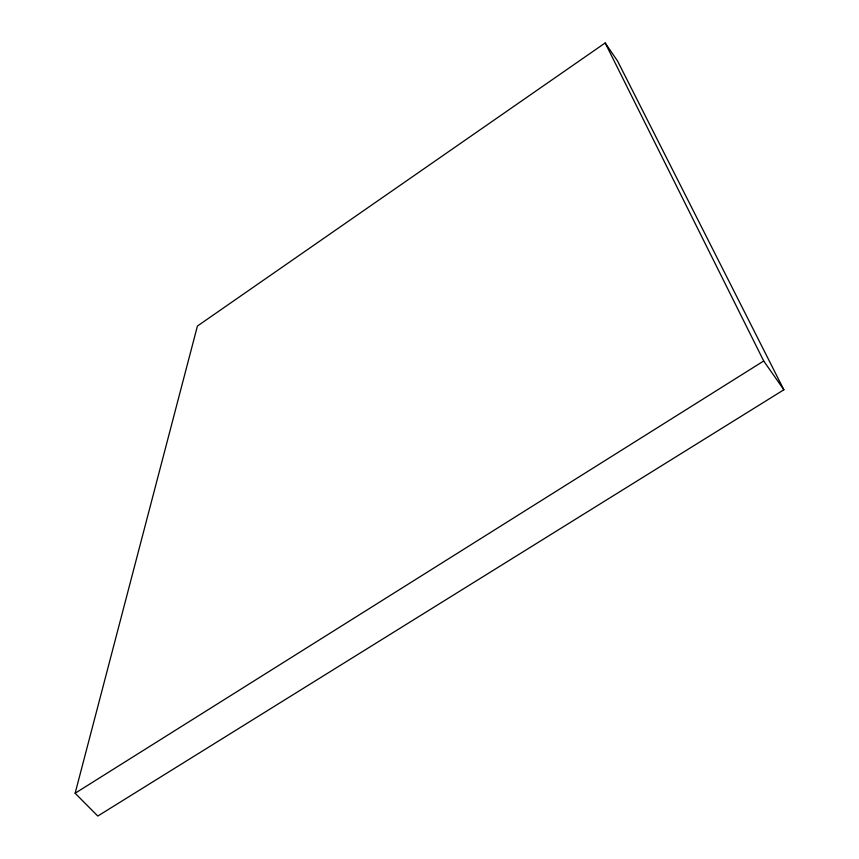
<?xml version="1.0" encoding="UTF-8"?>
<svg xmlns="http://www.w3.org/2000/svg" width="859" height="859" viewBox="0 0 859 859"><rect width="100%" height="100%" fill="white"/><g stroke="black" fill="none" stroke-linecap="round" stroke-linejoin="round"><path stroke-width="1.29" d="M75.13 793.233L197.42 326.044L605.176 42.95L617.6 61.086L783.87 389.771L97.786 816.05L75.13 793.233L763.705 360.984L605.176 42.95M763.705 360.984L783.87 389.771"/></g></svg>
